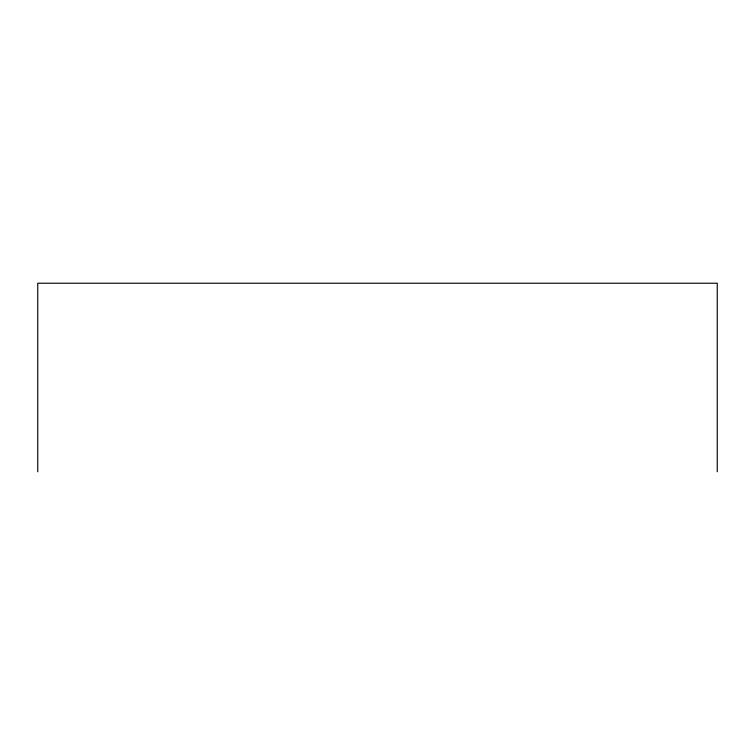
<?xml version="1.0" encoding="UTF-8"?>
<svg xmlns="http://www.w3.org/2000/svg" width="755" height="755" viewBox="0 0 755 755"><rect width="100%" height="100%" fill="white"/><g stroke="black" fill="none" stroke-linecap="round" stroke-linejoin="round"><path stroke-width="1.13" d="M717.25 471.762L717.25 283.238L37.75 283.238L37.75 471.762"/></g></svg>
